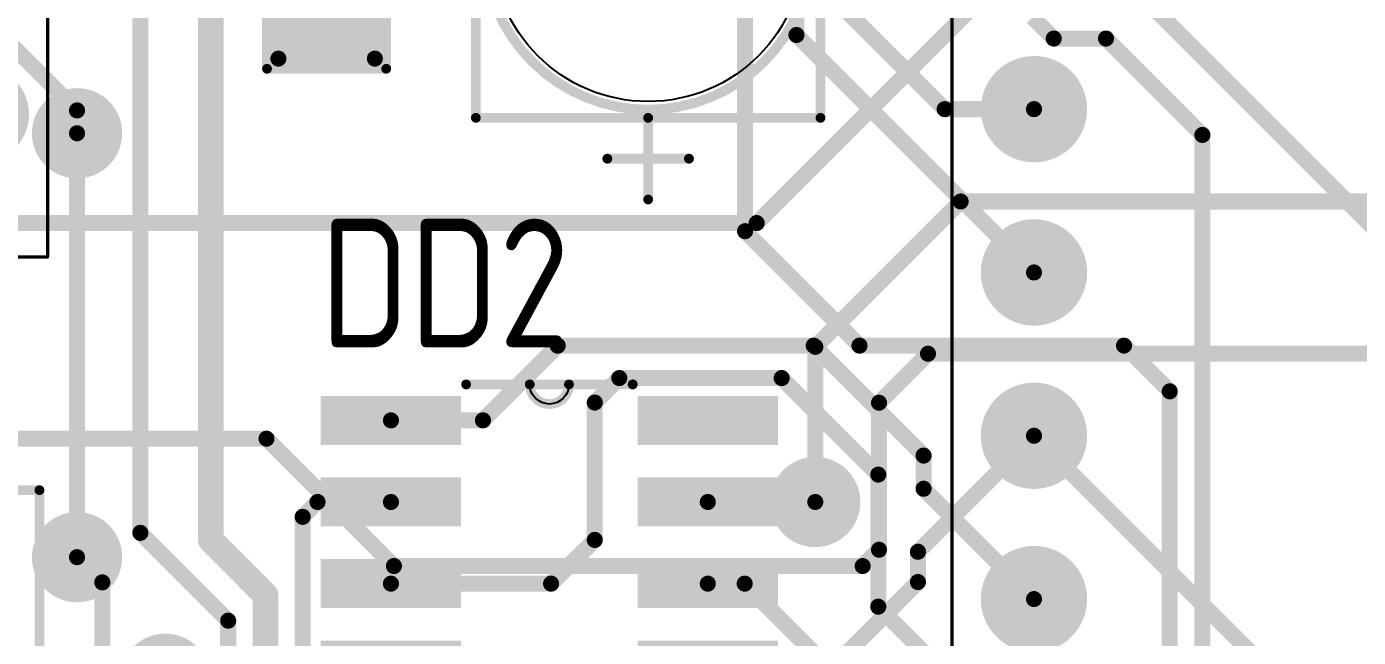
# Model space of a CAD drawing. Header units: millimetres. Extents: x 0 to 841, y 0 to 2540.
# Drawn here: x 135.33 to 156.04, y 102.62 to 112.12 of the extents above; entities that cross this region are included whole.
import ezdxf

# ---------------------------------------------------------------- set-up
doc = ezdxf.new("R2010")
doc.units = ezdxf.units.MM
for name, color, linetype in [('BottomLayer', 5, 'Continuous'), ('BottomSolder', 6, 'Continuous'), ('Mechanical13', 56, 'Continuous'), ('Mechanical15', 56, 'Continuous'), ('MultiLayer', 9, 'Continuous'), ('PadHoleLayer', 156, 'Continuous'), ('TopLayer', 1, 'Continuous'), ('TopOverlay', 2, 'Continuous'), ('TopPaste', 8, 'Continuous'), ('TopSolder', 216, 'Continuous'), ('ViaHoleLayer', 16, 'Continuous')]:
    doc.layers.add(name, color=color, linetype=linetype)
doc.styles.add('GOST type A', font='', dxfattribs={"height": 0.2})
doc.styles.get('GOST type A').set_extended_font_data('GOST type A')

# ---------------------------------------------------------------- blocks, each defined once
blk = doc.blocks.new('CRYSTAL_HC49S_MTC_7')
at = {"layer": 'Mechanical13'}
blk.add_lwpolyline([(-0.735, -2.426, -1), (-0.735, 2.426)], format="xyb", dxfattribs=at)
at = {"layer": 'Mechanical15', "const_width": 0.152}
for points in [[(-3.415, 2.68), (-3.415, -2.68)], [(-3.415, 2.68), (8.295, 2.68)], [(-3.415, -2.68), (8.295, -2.68)]]:
    blk.add_lwpolyline(points, dxfattribs=at)
at = {"layer": 'Mechanical15', "const_width": 0.0762}
for points in [[(-3.453, 2.68, 1), (-3.377, 2.68, 1)], [(-3.453, 2.68, 1), (-3.377, 2.68, 1)], [(-3.453, -2.68, 1), (-3.377, -2.68, 1)], [(-3.453, -2.68, 1), (-3.377, -2.68, 1)]]:
    blk.add_lwpolyline(points, format="xyb", close=True, dxfattribs=at)
at = {"layer": 'TopOverlay', "const_width": 0.152}
blk.add_lwpolyline([(-0.735, -2.553, -1), (-0.735, 2.553)], format="xyb", dxfattribs=at)
for points in [[(-4.05, 0.635), (-4.05, -0.635)], [(-4.685, 0), (-3.415, 0)]]:
    blk.add_lwpolyline(points, dxfattribs=at)
at = {"layer": 'TopOverlay', "const_width": 0.0762}
for points in [[(-4.088, 0.635, 1), (-4.012, 0.635, 1)], [(-4.723, 0, 1), (-4.647, 0, 1)], [(-3.453, 0, 1), (-3.377, 0, 1)], [(-4.088, -0.635, 1), (-4.012, -0.635, 1)]]:
    blk.add_lwpolyline(points, format="xyb", close=True, dxfattribs=at)
blk = doc.blocks.new('DIP_16_99')
at = {"layer": 'Mechanical15', "const_width": 0.152}
for points in [[(8.001, 0.914), (8.534, 0.914)], [(8.534, -18.694), (8.534, 0.914)]]:
    blk.add_lwpolyline(points, dxfattribs=at)
at = {"layer": 'Mechanical15', "const_width": 0.0762}
blk.add_lwpolyline([(8.496, 0.914, 1), (8.572, 0.914, 1)], format="xyb", close=True, dxfattribs=at)
blk.add_lwpolyline([(8.496, 0.914, 1), (8.572, 0.914, 1)], format="xyb", close=True, dxfattribs=at)
blk = doc.blocks.new('DIP_14_108')
at = {"layer": 'BottomSolder'}
h = blk.add_hatch(color=6, dxfattribs=at)
edge = h.paths.add_edge_path()
edge.add_arc((7.62, -15.24), 0.752, 0, 360)
at = {"layer": 'TopSolder'}
h = blk.add_hatch(color=216, dxfattribs=at)
edge = h.paths.add_edge_path()
edge.add_arc((7.62, -15.24), 0.752, 0, 360)
at = {"layer": 'Mechanical15', "const_width": 0.05}
for points in [[(8.661, -17.458), (8.661, 2.218)], [(-1.274, -17.458), (8.661, -17.458)]]:
    blk.add_lwpolyline(points, dxfattribs=at)
at = {"layer": 'Mechanical15', "const_width": 0.025}
blk.add_lwpolyline([(8.648, -17.458, 1), (8.673, -17.458, 1)], format="xyb", close=True, dxfattribs=at)
blk.add_lwpolyline([(8.648, -17.458, 1), (8.673, -17.458, 1)], format="xyb", close=True, dxfattribs=at)
blk = doc.blocks.new('SO_14_K533LA3_110')
at = {"layer": 'TopLayer'}
for points in [[(-3.454, 4.089), (-1.473, 4.089), (-1.473, 3.531), (-3.454, 3.531)], [(1.473, 4.089), (3.454, 4.089), (3.454, 3.531), (1.473, 3.531)], [(-3.454, 2.819), (-1.473, 2.819), (-1.473, 2.261), (-3.454, 2.261)], [(1.473, 2.819), (3.454, 2.819), (3.454, 2.261), (1.473, 2.261)], [(-3.454, 1.549), (-1.473, 1.549), (-1.473, 0.991), (-3.454, 0.991)], [(1.473, 1.549), (3.454, 1.549), (3.454, 0.991), (1.473, 0.991)], [(-3.454, 0.279), (-1.473, 0.279), (-1.473, -0.279), (-3.454, -0.279)], [(1.473, 0.279), (3.454, 0.279), (3.454, -0.279), (1.473, -0.279)], [(-3.454, -0.991), (-1.473, -0.991), (-1.473, -1.549), (-3.454, -1.549)], [(1.473, -0.991), (3.454, -0.991), (3.454, -1.549), (1.473, -1.549)], [(-3.454, -2.261), (-1.473, -2.261), (-1.473, -2.819), (-3.454, -2.819)], [(1.473, -2.261), (3.454, -2.261), (3.454, -2.819), (1.473, -2.819)], [(-3.454, -3.531), (-1.473, -3.531), (-1.473, -4.089), (-3.454, -4.089)], [(1.473, -3.531), (3.454, -3.531), (3.454, -4.089), (1.473, -4.089)]]:
    blk.add_hatch(color=1, dxfattribs=at).paths.add_polyline_path(points)
at = {"layer": 'TopPaste'}
for points in [[(-3.454, 4.089), (-1.473, 4.089), (-1.473, 3.531), (-3.454, 3.531)], [(1.473, 4.089), (3.454, 4.089), (3.454, 3.531), (1.473, 3.531)], [(-3.454, 2.819), (-1.473, 2.819), (-1.473, 2.261), (-3.454, 2.261)], [(1.473, 2.819), (3.454, 2.819), (3.454, 2.261), (1.473, 2.261)], [(-3.454, 1.549), (-1.473, 1.549), (-1.473, 0.991), (-3.454, 0.991)], [(1.473, 1.549), (3.454, 1.549), (3.454, 0.991), (1.473, 0.991)], [(-3.454, 0.279), (-1.473, 0.279), (-1.473, -0.279), (-3.454, -0.279)], [(1.473, 0.279), (3.454, 0.279), (3.454, -0.279), (1.473, -0.279)], [(-3.454, -0.991), (-1.473, -0.991), (-1.473, -1.549), (-3.454, -1.549)], [(1.473, -0.991), (3.454, -0.991), (3.454, -1.549), (1.473, -1.549)], [(-3.454, -2.261), (-1.473, -2.261), (-1.473, -2.819), (-3.454, -2.819)], [(1.473, -2.261), (3.454, -2.261), (3.454, -2.819), (1.473, -2.819)], [(-3.454, -3.531), (-1.473, -3.531), (-1.473, -4.089), (-3.454, -4.089)], [(1.473, -3.531), (3.454, -3.531), (3.454, -4.089), (1.473, -4.089)]]:
    blk.add_hatch(color=8, dxfattribs=at).paths.add_polyline_path(points)
at = {"layer": 'TopSolder'}
for points in [[(-3.556, 4.191), (-1.372, 4.191), (-1.372, 3.429), (-3.556, 3.429)], [(1.372, 4.191), (3.556, 4.191), (3.556, 3.429), (1.372, 3.429)], [(-3.556, 2.921), (-1.372, 2.921), (-1.372, 2.159), (-3.556, 2.159)], [(1.372, 2.921), (3.556, 2.921), (3.556, 2.159), (1.372, 2.159)], [(-3.556, 1.651), (-1.372, 1.651), (-1.372, 0.889), (-3.556, 0.889)], [(1.372, 1.651), (3.556, 1.651), (3.556, 0.889), (1.372, 0.889)], [(-3.556, 0.381), (-1.372, 0.381), (-1.372, -0.381), (-3.556, -0.381)], [(1.372, 0.381), (3.556, 0.381), (3.556, -0.381), (1.372, -0.381)], [(-3.556, -0.889), (-1.372, -0.889), (-1.372, -1.651), (-3.556, -1.651)], [(1.372, -0.889), (3.556, -0.889), (3.556, -1.651), (1.372, -1.651)], [(-3.556, -2.159), (-1.372, -2.159), (-1.372, -2.921), (-3.556, -2.921)], [(1.372, -2.159), (3.556, -2.159), (3.556, -2.921), (1.372, -2.921)], [(-3.556, -3.429), (-1.372, -3.429), (-1.372, -4.191), (-3.556, -4.191)], [(1.372, -3.429), (3.556, -3.429), (3.556, -4.191), (1.372, -4.191)]]:
    blk.add_hatch(color=216, dxfattribs=at).paths.add_polyline_path(points)
at = {"layer": 'Mechanical13'}
blk.add_lwpolyline([(0.305, 4.369, -1), (-0.305, 4.369)], format="xyb", dxfattribs=at)
for points in [[(-0.305, 4.369, 1), (-0.305, 4.369, 1)], [(0.305, 4.369, 1), (0.305, 4.369, 1)]]:
    blk.add_lwpolyline(points, format="xyb", close=True, dxfattribs=at)
at = {"layer": 'TopOverlay', "const_width": 0.152}
for points in [[(-1.295, 4.369), (-0.305, 4.369)], [(-0.305, 4.369), (0.305, 4.369)], [(0.305, 4.369), (1.295, 4.369)], [(-1.295, -4.369), (1.295, -4.369)]]:
    blk.add_lwpolyline(points, dxfattribs=at)
at = {"layer": 'TopOverlay', "const_width": 0.0762}
for points in [[(-1.333, 4.369, 1), (-1.257, 4.369, 1)], [(-0.343, 4.369, 1), (-0.267, 4.369, 1)], [(-0.343, 4.369, 1), (-0.267, 4.369, 1)], [(-0.343, 4.369, 1), (-0.267, 4.369, 1)], [(0.267, 4.369, 1), (0.343, 4.369, 1)], [(0.267, 4.369, 1), (0.343, 4.369, 1)], [(0.267, 4.369, 1), (0.343, 4.369, 1)], [(1.257, 4.369, 1), (1.334, 4.369, 1)], [(-1.333, -4.369, 1), (-1.257, -4.369, 1)], [(1.257, -4.369, 1), (1.334, -4.369, 1)]]:
    blk.add_lwpolyline(points, format="xyb", close=True, dxfattribs=at)
at = {"layer": 'TopOverlay', "const_width": 0.152}
blk.add_lwpolyline([(0.305, 4.369, -1), (-0.305, 4.369)], format="xyb", dxfattribs=at)
blk = doc.blocks.new('DIP_40_111')
at = {"layer": 'BottomLayer'}
h = blk.add_hatch(color=5, dxfattribs=at)
edge = h.paths.add_edge_path()
edge.add_arc((0, -10.16), 0.725, 0, 360)
h = blk.add_hatch(color=5, dxfattribs=at)
edge = h.paths.add_edge_path()
edge.add_arc((0, -12.7), 0.725, 0, 360)
h = blk.add_hatch(color=5, dxfattribs=at)
edge = h.paths.add_edge_path()
edge.add_arc((0, -15.24), 0.725, 0, 360)
h = blk.add_hatch(color=5, dxfattribs=at)
edge = h.paths.add_edge_path()
edge.add_arc((0, -17.78), 0.725, 0, 360)
at = {"layer": 'BottomSolder'}
h = blk.add_hatch(color=6, dxfattribs=at)
edge = h.paths.add_edge_path()
edge.add_arc((0, -10.16), 0.827, 0, 360)
h = blk.add_hatch(color=6, dxfattribs=at)
edge = h.paths.add_edge_path()
edge.add_arc((0, -12.7), 0.827, 0, 360)
h = blk.add_hatch(color=6, dxfattribs=at)
edge = h.paths.add_edge_path()
edge.add_arc((0, -15.24), 0.827, 0, 360)
h = blk.add_hatch(color=6, dxfattribs=at)
edge = h.paths.add_edge_path()
edge.add_arc((0, -17.78), 0.827, 0, 360)
at = {"layer": 'MultiLayer'}
h = blk.add_hatch(color=9, dxfattribs=at)
edge = h.paths.add_edge_path()
edge.add_arc((0, -10.16), 0.725, 0, 360)
h = blk.add_hatch(color=9, dxfattribs=at)
edge = h.paths.add_edge_path()
edge.add_arc((0, -12.7), 0.725, 0, 360)
h = blk.add_hatch(color=9, dxfattribs=at)
edge = h.paths.add_edge_path()
edge.add_arc((0, -15.24), 0.725, 0, 360)
h = blk.add_hatch(color=9, dxfattribs=at)
edge = h.paths.add_edge_path()
edge.add_arc((0, -17.78), 0.725, 0, 360)
at = {"layer": 'PadHoleLayer'}
h = blk.add_hatch(color=156, dxfattribs=at)
edge = h.paths.add_edge_path()
edge.add_arc((0, -10.16), 0.45, 0, 360)
h = blk.add_hatch(color=156, dxfattribs=at)
edge = h.paths.add_edge_path()
edge.add_arc((0, -12.7), 0.45, 0, 360)
h = blk.add_hatch(color=156, dxfattribs=at)
edge = h.paths.add_edge_path()
edge.add_arc((0, -15.24), 0.45, 0, 360)
h = blk.add_hatch(color=156, dxfattribs=at)
edge = h.paths.add_edge_path()
edge.add_arc((0, -17.78), 0.45, 0, 360)
at = {"layer": 'TopLayer'}
h = blk.add_hatch(color=1, dxfattribs=at)
edge = h.paths.add_edge_path()
edge.add_arc((0, -10.16), 0.725, 0, 360)
h = blk.add_hatch(color=1, dxfattribs=at)
edge = h.paths.add_edge_path()
edge.add_arc((0, -12.7), 0.725, 0, 360)
h = blk.add_hatch(color=1, dxfattribs=at)
edge = h.paths.add_edge_path()
edge.add_arc((0, -15.24), 0.725, 0, 360)
h = blk.add_hatch(color=1, dxfattribs=at)
edge = h.paths.add_edge_path()
edge.add_arc((0, -17.78), 0.725, 0, 360)
at = {"layer": 'TopSolder'}
h = blk.add_hatch(color=216, dxfattribs=at)
edge = h.paths.add_edge_path()
edge.add_arc((0, -10.16), 0.827, 0, 360)
h = blk.add_hatch(color=216, dxfattribs=at)
edge = h.paths.add_edge_path()
edge.add_arc((0, -12.7), 0.827, 0, 360)
h = blk.add_hatch(color=216, dxfattribs=at)
edge = h.paths.add_edge_path()
edge.add_arc((0, -15.24), 0.827, 0, 360)
h = blk.add_hatch(color=216, dxfattribs=at)
edge = h.paths.add_edge_path()
edge.add_arc((0, -17.78), 0.827, 0, 360)
at = {"layer": 'Mechanical15', "const_width": 0.05}
blk.add_lwpolyline([(-1.274, -50.8), (-1.274, 2.218)], dxfattribs=at)
blk = doc.blocks.new('CAP_0805_GRM_118')
at = {"layer": 'TopLayer'}
for points in [[(-1.404, 0.673), (-0.343, 0.673), (-0.343, -0.673), (-1.404, -0.673)], [(0.343, 0.673), (1.404, 0.673), (1.404, -0.673), (0.343, -0.673)]]:
    blk.add_hatch(color=1, dxfattribs=at).paths.add_polyline_path(points)
at = {"layer": 'TopPaste'}
for points in [[(-1.404, 0.673), (-0.343, 0.673), (-0.343, -0.673), (-1.404, -0.673)], [(0.343, 0.673), (1.404, 0.673), (1.404, -0.673), (0.343, -0.673)]]:
    blk.add_hatch(color=8, dxfattribs=at).paths.add_polyline_path(points)
at = {"layer": 'TopSolder'}
for points in [[(-1.404, 0.673), (-0.343, 0.673), (-0.343, -0.673), (-1.404, -0.673)], [(0.343, 0.673), (1.404, 0.673), (1.404, -0.673), (0.343, -0.673)]]:
    blk.add_hatch(color=216, dxfattribs=at).paths.add_polyline_path(points)
at = {"layer": 'Mechanical15', "const_width": 0.152}
for points in [[(-1.658, -0.927), (-1.658, 0.927)], [(1.658, 0.927), (-1.658, 0.927)], [(1.658, -0.927), (1.658, 0.927)], [(1.658, -0.927), (-1.658, -0.927)]]:
    blk.add_lwpolyline(points, dxfattribs=at)
at = {"layer": 'Mechanical15', "const_width": 0.0762}
for points in [[(-1.696, 0.927, 1), (-1.62, 0.927, 1)], [(-1.696, 0.927, 1), (-1.62, 0.927, 1)], [(1.62, 0.927, 1), (1.696, 0.927, 1)], [(1.62, 0.927, 1), (1.696, 0.927, 1)], [(-1.696, -0.927, 1), (-1.62, -0.927, 1)], [(-1.696, -0.927, 1), (-1.62, -0.927, 1)], [(1.62, -0.927, 1), (1.696, -0.927, 1)], [(1.62, -0.927, 1), (1.696, -0.927, 1)]]:
    blk.add_lwpolyline(points, format="xyb", close=True, dxfattribs=at)
at = {"layer": 'TopOverlay', "const_width": 0.25}
for points in [[(-1.5, -0.75), (-1.5, 0.75)], [(1.5, 0.75), (-1.5, 0.75)], [(1.5, -0.75), (1.5, 0.75)], [(1.5, -0.75), (-1.5, -0.75)]]:
    blk.add_lwpolyline(points, dxfattribs=at)
at = {"layer": 'TopOverlay', "const_width": 0.125}
for points in [[(-1.562, 0.75, 1), (-1.437, 0.75, 1)], [(-1.562, 0.75, 1), (-1.437, 0.75, 1)], [(1.438, 0.75, 1), (1.562, 0.75, 1)], [(1.438, 0.75, 1), (1.562, 0.75, 1)], [(-1.562, -0.75, 1), (-1.437, -0.75, 1)], [(-1.562, -0.75, 1), (-1.437, -0.75, 1)], [(1.438, -0.75, 1), (1.562, -0.75, 1)], [(1.438, -0.75, 1), (1.562, -0.75, 1)]]:
    blk.add_lwpolyline(points, format="xyb", close=True, dxfattribs=at)

msp = doc.modelspace()

# ---------------------------------------------------------------- hatches: boundary and pattern name
at = {"layer": 'BottomLayer'}
h = msp.add_hatch(color=5, dxfattribs=at)
edge = h.paths.add_edge_path()
edge.add_arc((136.119, 110.465), 0.6, 0, 360)
h = msp.add_hatch(color=5, dxfattribs=at)
edge = h.paths.add_edge_path()
edge.add_arc((147.599, 104.73), 0.6, 0, 360)
h = msp.add_hatch(color=5, dxfattribs=at)
edge = h.paths.add_edge_path()
edge.add_arc((136.119, 103.872), 0.6, 0, 360)
at = {"layer": 'BottomSolder'}
h = msp.add_hatch(color=6, dxfattribs=at)
edge = h.paths.add_edge_path()
edge.add_arc((136.119, 110.465), 0.702, 0, 360)
h = msp.add_hatch(color=6, dxfattribs=at)
edge = h.paths.add_edge_path()
edge.add_arc((147.599, 104.73), 0.702, 0, 360)
h = msp.add_hatch(color=6, dxfattribs=at)
edge = h.paths.add_edge_path()
edge.add_arc((136.119, 103.872), 0.702, 0, 360)
h = msp.add_hatch(color=6, dxfattribs=at)
edge = h.paths.add_edge_path()
edge.add_arc((137.49, 101.981), 0.702, 0, 360)
at = {"layer": 'TopLayer'}
h = msp.add_hatch(color=1, dxfattribs=at)
edge = h.paths.add_edge_path()
edge.add_arc((136.119, 110.465), 0.6, 0, 360)
h = msp.add_hatch(color=1, dxfattribs=at)
edge = h.paths.add_edge_path()
edge.add_arc((147.599, 104.73), 0.6, 0, 360)
h = msp.add_hatch(color=1, dxfattribs=at)
edge = h.paths.add_edge_path()
edge.add_arc((136.119, 103.872), 0.6, 0, 360)
at = {"layer": 'TopSolder'}
h = msp.add_hatch(color=216, dxfattribs=at)
edge = h.paths.add_edge_path()
edge.add_arc((136.119, 110.465), 0.702, 0, 360)
h = msp.add_hatch(color=216, dxfattribs=at)
edge = h.paths.add_edge_path()
edge.add_arc((147.599, 104.73), 0.702, 0, 360)
h = msp.add_hatch(color=216, dxfattribs=at)
edge = h.paths.add_edge_path()
edge.add_arc((136.119, 103.872), 0.702, 0, 360)
h = msp.add_hatch(color=216, dxfattribs=at)
edge = h.paths.add_edge_path()
edge.add_arc((137.49, 101.981), 0.702, 0, 360)
at = {"layer": 'ViaHoleLayer'}
h = msp.add_hatch(color=16, dxfattribs=at)
edge = h.paths.add_edge_path()
edge.add_arc((136.119, 110.465), 0.35, 0, 360)
h = msp.add_hatch(color=16, dxfattribs=at)
edge = h.paths.add_edge_path()
edge.add_arc((147.599, 104.73), 0.35, 0, 360)
h = msp.add_hatch(color=16, dxfattribs=at)
edge = h.paths.add_edge_path()
edge.add_arc((136.119, 103.872), 0.35, 0, 360)

# ---------------------------------------------------------------- linework, layer by layer
at = {"layer": 'BottomLayer', "const_width": 0.25}
for points in [[(146.688, 109.068), (151, 113.38)], [(135.128, 111.811), (136.119, 110.82)], [(136.119, 110.465), (136.119, 110.82)], [(147.599, 107.143), (149.86, 109.404)], [(149.86, 109.404), (157.184, 109.404)], [(132.068, 109.068), (146.688, 109.068)], [(147.599, 104.73), (147.599, 107.143)], [(148.59, 106.274), (149.352, 107.036)], [(149.352, 107.036), (159.639, 107.036)], [(148.59, 103.988), (148.59, 106.274)], [(133.502, 105.715), (139.065, 105.715)], [(139.065, 105.715), (141.046, 103.734)], [(149.196, 103.956), (151, 105.76)], [(151, 105.76), (163.7, 93.06)], [(136.119, 103.872), (136.511, 103.48)], [(148.336, 103.734), (148.59, 103.988)], [(149.196, 103.485), (149.196, 103.956)], [(141.046, 103.734), (148.336, 103.734)], [(136.511, 101.346), (136.511, 103.48)], [(147.691, 101.981), (149.196, 103.485)]]:
    msp.add_lwpolyline(points, dxfattribs=at)
at = {"layer": 'BottomLayer', "const_width": 0.125}
for points in [[(136.056, 110.82, 1), (136.181, 110.82, 1)], [(136.056, 110.82, 1), (136.181, 110.82, 1)], [(136.056, 110.465, 1), (136.181, 110.465, 1)], [(149.798, 109.404, 1), (149.922, 109.404, 1)], [(149.798, 109.404, 1), (149.922, 109.404, 1)], [(146.625, 109.068, 1), (146.75, 109.068, 1)], [(146.625, 109.068, 1), (146.75, 109.068, 1)], [(147.537, 107.143, 1), (147.662, 107.143, 1)], [(147.537, 107.143, 1), (147.662, 107.143, 1)], [(149.29, 107.036, 1), (149.414, 107.036, 1)], [(149.29, 107.036, 1), (149.414, 107.036, 1)], [(148.528, 106.274, 1), (148.652, 106.274, 1)], [(148.528, 106.274, 1), (148.652, 106.274, 1)], [(139.003, 105.715, 1), (139.127, 105.715, 1)], [(139.003, 105.715, 1), (139.127, 105.715, 1)], [(150.938, 105.76, 1), (151.063, 105.76, 1)], [(150.938, 105.76, 1), (151.063, 105.76, 1)], [(147.537, 104.73, 1), (147.662, 104.73, 1)], [(136.056, 103.872, 1), (136.181, 103.872, 1)], [(148.528, 103.988, 1), (148.652, 103.988, 1)], [(148.528, 103.988, 1), (148.652, 103.988, 1)], [(149.133, 103.956, 1), (149.258, 103.956, 1)], [(149.133, 103.956, 1), (149.258, 103.956, 1)], [(140.984, 103.734, 1), (141.109, 103.734, 1)], [(140.984, 103.734, 1), (141.109, 103.734, 1)], [(148.274, 103.734, 1), (148.398, 103.734, 1)], [(148.274, 103.734, 1), (148.398, 103.734, 1)], [(136.449, 103.48, 1), (136.574, 103.48, 1)], [(136.449, 103.48, 1), (136.574, 103.48, 1)], [(149.133, 103.485, 1), (149.258, 103.485, 1)], [(149.133, 103.485, 1), (149.258, 103.485, 1)]]:
    msp.add_lwpolyline(points, format="xyb", close=True, dxfattribs=at)
at = {"layer": 'TopLayer'}
for points, const_width in [([(138.2, 104.134), (138.2, 121.766)], 0.4), ([(146.507, 108.942), (146.507, 120.498)], 0.25), ([(147.306, 111.994), (147.306, 117.988)], 0.25), ([(137.103, 104.25), (137.103, 115.348)], 0.25), ([(151.892, 113.38), (158.262, 107.01)], 0.25), ([(148.057, 112.395), (149.612, 110.84)], 0.25), ([(150.978, 112.268), (151.308, 111.938)], 0.25), ([(147.306, 111.994), (151, 108.3)], 0.25), ([(151.308, 111.938), (152.121, 111.938)], 0.25), ([(152.121, 111.938), (153.619, 110.439)], 0.25), ([(149.612, 110.84), (151, 110.84)], 0.25), ([(136.119, 103.872), (136.119, 110.465)], 0.25), ([(153.619, 82.296), (153.619, 110.439)], 0.25), ([(146.507, 108.942), (148.287, 107.162)], 0.25), ([(142.431, 106), (143.594, 107.162)], 0.25), ([(143.594, 107.162), (147.574, 107.162)], 0.25), ([(147.574, 107.162), (149.284, 105.452)], 0.25), ([(148.287, 107.162), (152.4, 107.162)], 0.25), ([(152.4, 107.162), (153.111, 106.451)], 0.25), ([(144.17, 106.277), (144.551, 106.658)], 0.25), ([(144.551, 106.658), (147.076, 106.658)], 0.25), ([(147.076, 106.658), (148.578, 105.156)], 0.25), ([(153.111, 84.836), (153.111, 106.451)], 0.25), ([(144.17, 104.14), (144.17, 106.277)], 0.25), ([(141, 106), (142.431, 106)], 0.25), ([(149.284, 104.936), (149.284, 105.452)], 0.25), ([(148.578, 103.102), (148.578, 105.156)], 0.25), ([(149.284, 104.936), (151, 103.22)], 0.25), ([(139.627, 104.499), (139.858, 104.73)], 0.25), ([(139.858, 104.73), (141, 104.73)], 0.25), ([(145.928, 104.73), (147.599, 104.73)], 0.25), ([(139.627, 98.555), (139.627, 104.499)], 0.25), ([(137.103, 104.25), (138.469, 102.884)], 0.25), ([(138.2, 104.134), (139.048, 103.285)], 0.4), ([(143.49, 103.46), (144.17, 104.14)], 0.25), ([(141, 103.46), (143.49, 103.46)], 0.25), ([(145.928, 103.46), (146.501, 103.46)], 0.25), ([(146.501, 103.46), (150.393, 99.568)], 0.25), ([(139.048, 100.352), (139.048, 103.285)], 0.4), ([(148.578, 103.102), (151, 100.68)], 0.25), ([(138.469, 101.295), (138.469, 102.884)], 0.25)]:
    msp.add_lwpolyline(points, dxfattribs=dict(at, const_width=const_width))
for points, const_width in [([(147.244, 111.994, 1), (147.369, 111.994, 1)], 0.125), ([(147.244, 111.994, 1), (147.369, 111.994, 1)], 0.125), ([(151.245, 111.938, 1), (151.37, 111.938, 1)], 0.125), ([(151.245, 111.938, 1), (151.37, 111.938, 1)], 0.125), ([(152.058, 111.938, 1), (152.183, 111.938, 1)], 0.125), ([(152.058, 111.938, 1), (152.183, 111.938, 1)], 0.125), ([(149.549, 110.84, 1), (149.674, 110.84, 1)], 0.125), ([(149.549, 110.84, 1), (149.674, 110.84, 1)], 0.125), ([(150.938, 110.84, 1), (151.063, 110.84, 1)], 0.125), ([(136.056, 110.465, 1), (136.181, 110.465, 1)], 0.125), ([(153.557, 110.439, 1), (153.682, 110.439, 1)], 0.125), ([(153.557, 110.439, 1), (153.682, 110.439, 1)], 0.125), ([(146.445, 108.942, 1), (146.57, 108.942, 1)], 0.125), ([(146.445, 108.942, 1), (146.57, 108.942, 1)], 0.125), ([(150.938, 108.3, 1), (151.063, 108.3, 1)], 0.125), ([(143.531, 107.162, 1), (143.656, 107.162, 1)], 0.125), ([(143.531, 107.162, 1), (143.656, 107.162, 1)], 0.125), ([(147.512, 107.162, 1), (147.636, 107.162, 1)], 0.125), ([(147.512, 107.162, 1), (147.636, 107.162, 1)], 0.125), ([(148.224, 107.162, 1), (148.349, 107.162, 1)], 0.125), ([(148.224, 107.162, 1), (148.349, 107.162, 1)], 0.125), ([(152.338, 107.162, 1), (152.462, 107.162, 1)], 0.125), ([(152.338, 107.162, 1), (152.462, 107.162, 1)], 0.125), ([(144.489, 106.658, 1), (144.614, 106.658, 1)], 0.125), ([(144.489, 106.658, 1), (144.614, 106.658, 1)], 0.125), ([(147.014, 106.658, 1), (147.139, 106.658, 1)], 0.125), ([(147.014, 106.658, 1), (147.139, 106.658, 1)], 0.125), ([(153.049, 106.451, 1), (153.174, 106.451, 1)], 0.125), ([(153.049, 106.451, 1), (153.174, 106.451, 1)], 0.125), ([(144.108, 106.277, 1), (144.233, 106.277, 1)], 0.125), ([(144.108, 106.277, 1), (144.233, 106.277, 1)], 0.125), ([(140.938, 106, 1), (141.063, 106, 1)], 0.125), ([(142.369, 106, 1), (142.494, 106, 1)], 0.125), ([(142.369, 106, 1), (142.494, 106, 1)], 0.125), ([(149.221, 105.452, 1), (149.346, 105.452, 1)], 0.125), ([(149.221, 105.452, 1), (149.346, 105.452, 1)], 0.125), ([(148.516, 105.156, 1), (148.641, 105.156, 1)], 0.125), ([(148.516, 105.156, 1), (148.641, 105.156, 1)], 0.125), ([(149.221, 104.936, 1), (149.346, 104.936, 1)], 0.125), ([(149.221, 104.936, 1), (149.346, 104.936, 1)], 0.125), ([(139.796, 104.73, 1), (139.921, 104.73, 1)], 0.125), ([(139.796, 104.73, 1), (139.921, 104.73, 1)], 0.125), ([(140.938, 104.73, 1), (141.063, 104.73, 1)], 0.125), ([(145.865, 104.73, 1), (145.99, 104.73, 1)], 0.125), ([(147.537, 104.73, 1), (147.662, 104.73, 1)], 0.125), ([(139.565, 104.499, 1), (139.69, 104.499, 1)], 0.125), ([(139.565, 104.499, 1), (139.69, 104.499, 1)], 0.125), ([(137.041, 104.25, 1), (137.166, 104.25, 1)], 0.125), ([(137.041, 104.25, 1), (137.166, 104.25, 1)], 0.125), ([(138.1, 104.134, 1), (138.3, 104.134, 1)], 0.2), ([(138.1, 104.134, 1), (138.3, 104.134, 1)], 0.2), ([(144.108, 104.14, 1), (144.233, 104.14, 1)], 0.125), ([(144.108, 104.14, 1), (144.233, 104.14, 1)], 0.125), ([(136.056, 103.872, 1), (136.181, 103.872, 1)], 0.125), ([(140.938, 103.46, 1), (141.063, 103.46, 1)], 0.125), ([(143.428, 103.46, 1), (143.553, 103.46, 1)], 0.125), ([(143.428, 103.46, 1), (143.553, 103.46, 1)], 0.125), ([(145.865, 103.46, 1), (145.99, 103.46, 1)], 0.125), ([(146.439, 103.46, 1), (146.564, 103.46, 1)], 0.125), ([(146.439, 103.46, 1), (146.564, 103.46, 1)], 0.125), ([(138.948, 103.285, 1), (139.148, 103.285, 1)], 0.2), ([(138.948, 103.285, 1), (139.148, 103.285, 1)], 0.2), ([(150.938, 103.22, 1), (151.063, 103.22, 1)], 0.125), ([(148.516, 103.102, 1), (148.641, 103.102, 1)], 0.125), ([(148.516, 103.102, 1), (148.641, 103.102, 1)], 0.125), ([(138.407, 102.884, 1), (138.532, 102.884, 1)], 0.125), ([(138.407, 102.884, 1), (138.532, 102.884, 1)], 0.125)]:
    msp.add_lwpolyline(points, format="xyb", close=True, dxfattribs=dict(at, const_width=const_width))

# ---------------------------------------------------------------- block references
for name, p in [('DIP_14_108', (127, 126)), ('DIP_40_111', (151, 121)), ('SO_14_K533LA3_110', (143.464, 102.19)), ('DIP_16_99', (127, 104))]:
    msp.add_blockref(name, p)
for name, p, rotation in [('CRYSTAL_HC49S_MTC_7', (145, 114.12), 90), ('CAP_0805_GRM_118', (140, 113.126), 270)]:
    msp.add_blockref(name, p, dxfattribs=dict(rotation=rotation))

# ---------------------------------------------------------------- texts
at = {"layer": 'TopOverlay', "style": 'GOST type A'}
msp.add_text('DD2', height=2, dxfattribs=at).set_placement((139.901, 107.136))

doc.saveas('drawing.dxf')
